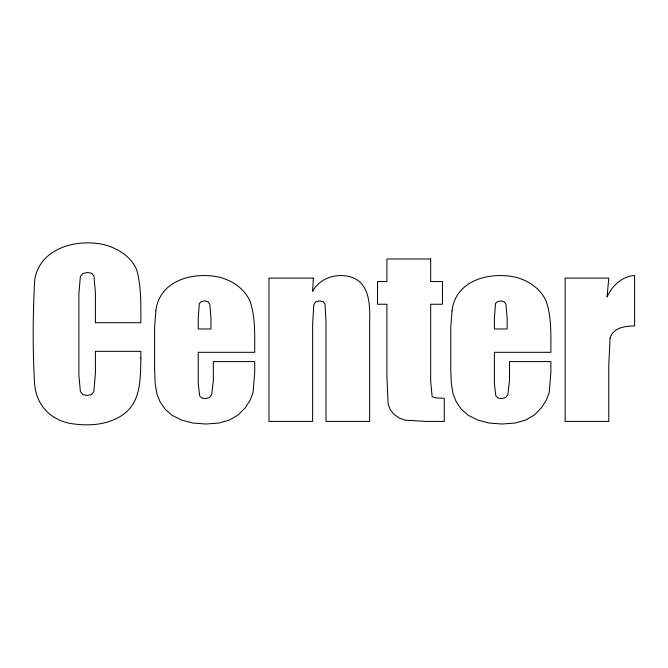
<?xml version="1.0" encoding="UTF-8"?>
<svg xmlns="http://www.w3.org/2000/svg" width="668" height="668" viewBox="0 0 668 668"><rect width="100%" height="100%" fill="white"/><g stroke="black" fill="none" stroke-linecap="round" stroke-linejoin="round"><path stroke-width="1" d="M140.873 358.148C140.372 379.716 141.29 404.123 120.081 416.565C104.792 425.558 86.606 426.184 69.505 423.303C48.514 418.844 35.429 403.213 34.452 381.812C32.632 347.869 32.857 313.818 34.694 279.884C39.788 247.778 77.263 238.251 104.767 244.83C118.286 248.671 131.22 256.545 136.765 270.022C141.474 287.173 140.781 305.092 140.873 322.711L95.399 322.711L95.399 292.317L93.938 275.775L91.608 273.312L87.516 272.486L82.924 273.488L80.385 276.485L78.874 293.761L78.874 374.99L80.385 391.623L82.84 394.537L87.191 395.514L91.391 394.537L93.837 391.615L95.399 373.32L95.399 351.335L140.873 351.335L140.873 358.148M610.084 338.208L608.782 364.837L608.782 421.433L565.145 421.433L565.145 278.105L608.782 278.105L607.053 296.951C612.113 285.879 621.916 276.293 634.6 275.508L634.6 325.951C625.332 325.967 612.873 327.612 610.084 338.208M313.367 278.105L312.616 291.306C319.872 278.088 336.121 272.878 350.257 276.836C369.571 282.121 370.105 304.666 369.646 320.982L369.646 421.433L326.009 421.433L326.009 322.176L325.032 304.132L323.195 301.702L319.638 300.892L315.855 301.827L313.801 304.616L312.616 324.548L312.616 421.433L268.979 421.433L268.979 278.105L313.367 278.105M199.306 303.648L198.229 318.502L198.229 328.973L210.971 328.973L210.971 318.502L209.785 304.132L207.973 301.702L204.926 300.892L201.252 301.585L199.306 303.648M495.481 303.648L494.395 318.502L494.395 328.973L507.146 328.973L507.146 318.502L505.96 304.132L504.148 301.702L501.092 300.892L497.426 301.585L495.481 303.648M155.861 310.762L154.592 327.57L154.592 369.371L155.16 383.457L156.855 393.728L160.028 401.752L165.013 409.066L172.077 415.296L181.487 420.03L192.885 423.028L205.894 424.03L218.954 423.019L229.608 419.98L238.234 414.911L245.214 407.831L250.249 399.965L253.047 392.6L254.717 372.185L254.717 361.597L213.351 361.597L213.351 380.501L211.672 394.922L209.176 397.71L205.034 398.646L201.686 397.944L199.632 395.84L198.229 383.307L198.229 352.312L254.717 352.312C254.625 335.111 255.619 317.45 249.916 300.951C244.254 288.534 232.522 280.677 219.63 277.253C193.645 271.467 159.543 279.934 155.861 310.762M452.027 310.762L450.758 327.57L450.758 369.371L451.326 383.457L453.029 393.728L456.202 401.752L461.187 409.066L468.243 415.296L477.653 420.03L489.051 423.028L502.069 424.03L515.128 423.019L525.774 419.98L534.408 414.911L541.389 407.831L546.424 399.965L549.213 392.6L550.891 372.185L550.891 361.597L509.517 361.597L509.517 380.501L507.847 394.922L505.35 397.71L501.2 398.646L497.852 397.944L495.806 395.84L494.395 383.307L494.395 352.312L550.891 352.312C550.791 335.111 551.785 317.45 546.082 300.951C540.429 288.534 528.697 280.677 515.796 277.253C489.811 271.467 455.71 279.934 452.027 310.762M430.668 258.984L386.922 258.984L386.922 281.562L377.529 281.562L377.529 304.241L386.922 304.241L386.922 377.044L388.116 404.207L390.221 409.659L394.162 414.469L399.406 418.143L405.392 420.197L426.677 421.433L444.278 421.433L444.278 398.32L435.895 397.919L432.129 396.7L430.668 380.935L430.668 304.241L442.441 304.241L442.441 281.562L430.668 281.562L430.668 258.984"/></g></svg>
